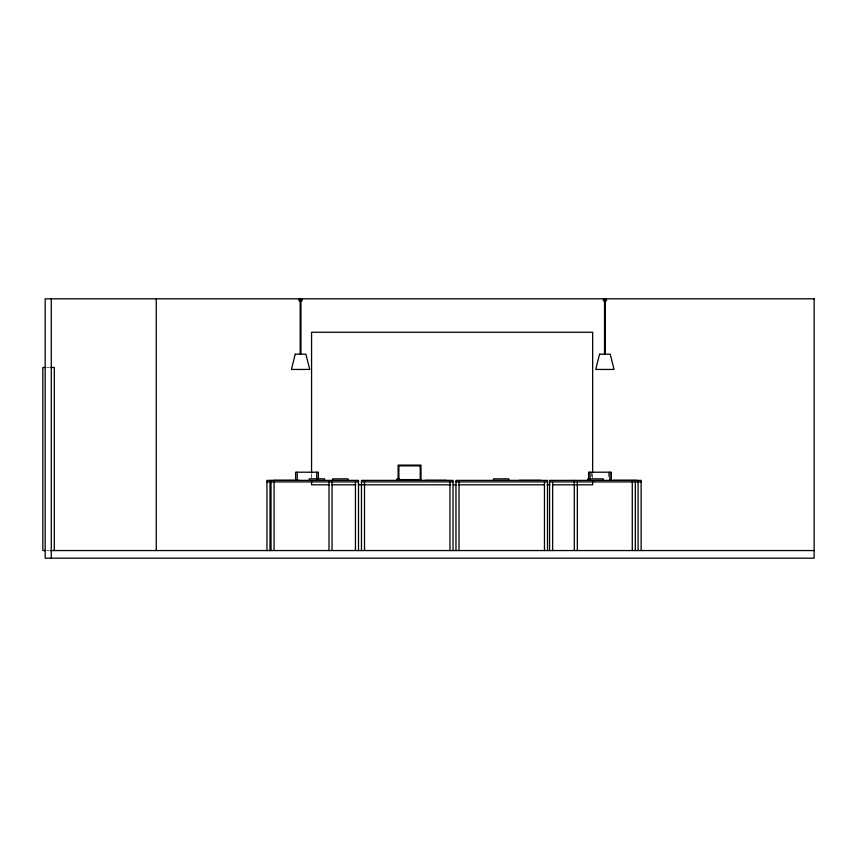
<?xml version="1.0" encoding="UTF-8"?>
<svg xmlns="http://www.w3.org/2000/svg" width="857" height="857" viewBox="0 0 857 857"><rect width="100%" height="100%" fill="white"/><g stroke="black" fill="none" stroke-linecap="round" stroke-linejoin="round"><path stroke-width="0.64" stroke-dasharray="4.29 3.21" d="M46.664 367.471L49.203 367.471M46.664 550.558L49.203 550.558M608.341 472.207L608.341 479.213M592.648 474.114L592.648 478.131M591.609 472.207L591.609 478.045M311.562 474.114L311.562 478.131"/><path stroke-width="1.29" d="M599.557 354.177L595.744 369.442L614.051 369.442L610.238 354.177L599.568 354.177M45.389 367.471L42.85 367.471L42.85 550.558L45.389 550.558M50.477 367.471L54.291 367.471L54.291 550.558M399.437 478.849L396.898 478.849L396.898 480.37M398.109 480.07L420.991 480.07M266.966 481.902L358.505 481.902M361.461 481.902L453.01 481.902M455.967 481.902L547.505 481.902M549.583 481.902L641.132 481.902M328.959 484.816L311.562 484.816L311.562 480.809M331.638 484.816L355.73 484.816M358.408 484.816L450.761 484.816M453.439 484.816L456.117 484.816M458.795 484.816L544.463 484.816M547.141 484.816L549.819 484.816M552.497 484.816L592.648 484.816L592.648 480.809M50.477 550.558L814.15 550.558M641.132 550.558L641.132 480.37L549.583 480.37L549.583 550.558M638.079 481.902L638.079 550.558M636.58 480.37L613.323 480.37M635.326 481.902L635.326 550.558M632.273 481.902L632.273 550.558M611.341 480.37L611.341 472.207L588.609 472.207L588.609 479.213M609.873 472.207L609.873 480.37M605.288 300.657L605.288 354.177M604.517 300.657L604.517 354.177M603.167 480.37L603.167 478.849L587.913 478.849L587.913 480.37M592.648 472.775L592.648 332.248L311.562 332.248L311.562 472.775M590.077 472.207L590.077 479.213M577.35 481.902L577.35 550.558M574.297 480.37L574.297 550.558M552.636 481.902L552.636 550.558M547.505 550.558L547.505 480.37L455.967 480.37L455.967 550.558M544.463 481.902L544.463 550.558M540.703 480.37L519.267 480.37M508.747 480.37L508.747 478.849L493.493 478.849L493.493 480.37M459.02 481.902L459.02 550.558M453.01 550.558L453.01 480.37L361.461 480.37L361.461 550.558M449.957 481.902L449.957 550.558M446.497 480.37L425.061 480.37M420.991 480.37L420.991 465.115L398.109 465.115L398.109 480.37M364.514 481.902L364.514 550.558M358.505 550.558L358.505 480.37L266.966 480.37L266.966 550.558M355.451 481.902L355.451 550.558M347.963 480.37L347.963 478.849L332.709 478.849L332.709 480.37M332.055 480.37L332.055 550.558M329.002 481.902L329.002 550.558M324.546 480.37L324.546 478.849L309.281 478.849L309.281 480.37M318.365 479.213L318.365 472.207L295.633 472.207L295.633 480.37M316.747 472.207L316.747 479.213M300.946 300.657L300.946 354.177M300.175 300.657L300.175 354.177M299.404 480.37L273.222 480.37M297.25 472.207L297.25 480.37M274.079 481.902L274.079 550.558M271.026 480.37L271.026 550.558M270.009 481.902L270.009 550.558M156.274 298.814L156.274 550.558M51.281 298.814L51.281 558.186M295.226 354.177L291.412 369.442L309.72 369.442L305.906 354.177L295.237 354.177M814.15 298.814L45.175 298.814L45.175 558.186L814.15 558.186L814.15 298.814M302.114 299.286L299.072 299.286L299.072 300.818L302.114 300.818L302.114 299.286M606.456 299.286L603.403 299.286L603.403 300.818L606.456 300.818L606.456 299.286M420.23 465.876L398.869 465.876L398.869 479.609L420.23 479.609L420.23 465.876"/></g></svg>
